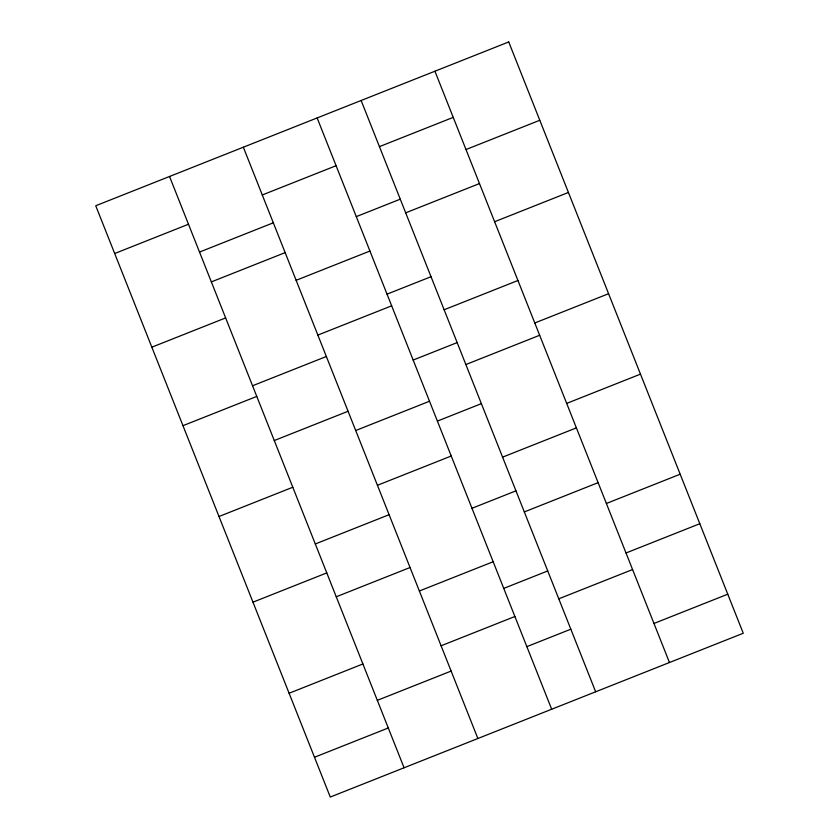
<?xml version="1.0" encoding="UTF-8"?>
<svg xmlns="http://www.w3.org/2000/svg" width="839" height="839" viewBox="0 0 839 839"><rect width="100%" height="100%" fill="white"/><g stroke="black" fill="none" stroke-linecap="round" stroke-linejoin="round"><path stroke-width="1.26" d="M379.427 146.636L453.228 117.366M114.691 253.514L188.492 224.244M262.292 194.973L336.093 165.703M199.525 252.067L273.325 222.796M465.991 149.541L539.792 120.271M356.292 216.63L400.266 199.189M211.355 281.894L285.155 252.623M405.677 212.833L479.489 183.563M296.136 280.31L369.936 251.039M151.838 347.189L225.639 317.918M494.622 221.727L568.423 192.456M387.041 294.153L431.015 276.713M317.866 335.086L391.666 305.816M252.549 385.762L326.35 356.491M444.135 309.769L517.936 280.499M182.975 425.677L256.776 396.407M413.176 360.046L457.15 342.606M534.789 322.984L608.59 293.713M274.28 440.538L348.08 411.267M465.855 364.546L539.655 335.275M355.715 430.512L429.516 401.241M437.392 421.094L481.366 403.653M219 516.509L292.801 487.239M566.682 403.402L640.482 374.131M377.435 485.288L451.235 456.017M502.592 457.15L576.393 427.88M315.307 543.966L389.107 514.695M471.969 508.287L515.954 490.846M252.979 602.171L326.78 572.901M524.312 511.926L598.113 482.656M336.25 596.781L410.051 567.51M606.377 503.484L680.177 474.213M419.374 591.002L493.175 561.731M503.746 588.391L547.72 570.95M626.009 552.985L699.81 523.714M289.098 693.255L362.899 663.974M558.774 598.815L632.585 569.545M441.094 645.778L514.894 616.508M377.33 700.345L451.13 671.074M526.85 646.638L570.824 629.198M314.489 757.25L388.289 727.979M653.969 623.461L727.77 594.19M434.927 71.221L669.459 662.516M361.127 100.491L595.659 691.787M317.142 117.942L551.674 709.228M243.341 147.213L477.873 738.509M169.541 176.484L404.073 767.779M508.728 41.95L95.74 205.754L330.272 797.05L743.26 633.246L508.728 41.95"/></g></svg>
